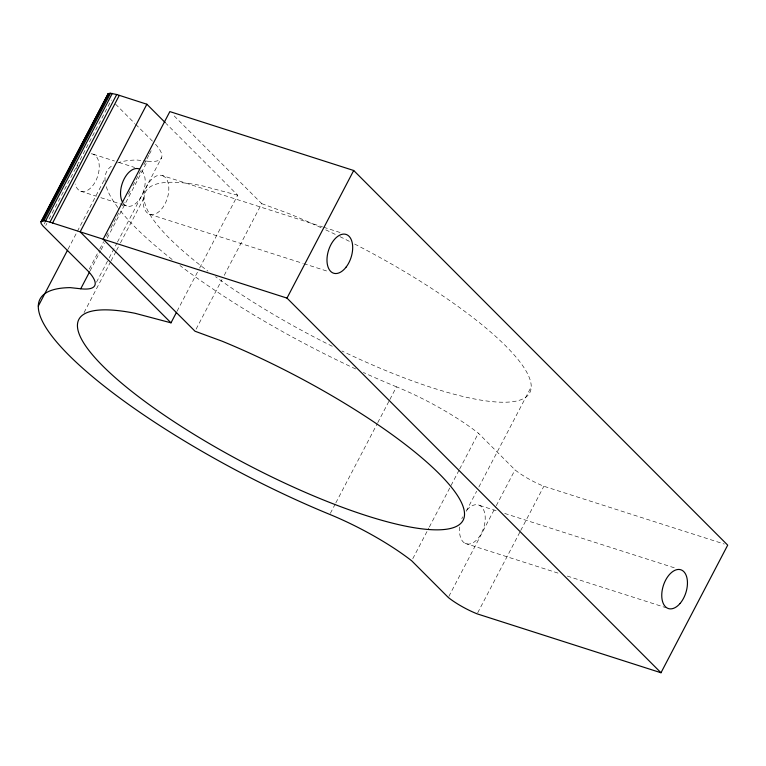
<?xml version="1.0" encoding="UTF-8"?>
<svg xmlns="http://www.w3.org/2000/svg" width="766" height="766" viewBox="0 0 766 766"><rect width="100%" height="100%" fill="white"/><g stroke="black" fill="none" stroke-linecap="round" stroke-linejoin="round"><path stroke-width="0.57" stroke-dasharray="3.83 2.87" d="M44.198 224.007L45.299 221.901M45.768 225.482L46.87 223.375M49.072 219.153L111.376 99.982M68.069 249.151L105.009 178.497M89.306 269.096L99.226 250.118M99.781 249.065L103.64 241.683M106.397 236.407L108.6 232.184M110.811 227.971L116.317 217.429M116.872 216.366L119.63 211.1M122.388 205.824L125.145 200.548M128.449 194.219L130.105 191.06M132.863 185.784L138.378 175.242M138.924 174.188L141.126 169.966M143.884 164.7L148.853 155.201M149.399 154.148L152.156 148.872M90.11 270.858L100.585 250.817M101.141 249.764L104.444 243.435M107.202 238.159L147.445 161.176A77.002 17.972 27.6 0 0 154.914 143.606M96.497 282.194L108.628 258.994M109.174 257.941L116.901 243.176M117.447 242.123L161.549 157.758M84.049 312.576L110.515 261.953M111.06 260.9L116.02 251.411M116.576 250.358L119.879 244.028M120.434 242.975L144.142 197.628M177.061 311.235L199.112 269.048M199.667 267.995L237.709 195.225L166.212 123.613M196.115 329.121L222.025 279.552M224.237 275.339L261.723 203.622L172.379 114.124M330.338 513.373L335.307 503.884M335.853 502.831L377.207 423.732M377.753 422.679L389.329 400.532M389.884 399.479L396.501 386.83A95.673 22.338 27.6 0 1 478.396 433.202L515.011 469.874A31.99 7.468 27.6 0 0 543.86 486.247L724.291 544.052M412.788 558.692L428.778 528.109M429.324 527.056L459.093 470.104M459.648 469.051L478.396 433.202M466.168 511.305L476.644 491.265M478.855 487.052L531.231 386.859M448.847 596.427L495.717 506.786M496.263 505.732L515.011 469.874M477.697 612.8L520.152 531.594M520.698 530.541L543.86 486.247M147.445 161.176L136.913 160.017A260.622 60.84 27.6 0 0 117.571 162.947M237.709 195.225L201.688 185.669A216.788 50.613 27.6 0 0 207.969 271.145M162.516 175.625A20.376 11.816 -72.2 0 1 162.296 208.161A20.376 11.816 -72.2 0 1 143.127 200.96A20.376 11.816 -72.2 0 1 162.516 175.625L322.534 226.889M323.664 227.253L340.688 232.701M93.184 154.186L114.479 161.013M118.96 162.449L134.663 167.476M80.641 191.203L96.334 196.23M100.815 197.666L122.11 204.493M123.24 204.848L126.601 205.93M149.447 214.212L302.647 263.293M303.786 263.657L328.748 271.652M479.707 505.445L496.751 510.903M504.708 513.45L676.254 568.42M465.029 543.314L560.463 573.887M567.28 576.07L666.123 607.735M261.723 203.622L288.763 213.57A216.788 50.613 27.6 0 1 321.327 227.799M115.561 104.176L134.816 123.47M135.659 124.312L152.405 141.088M466.906 510.079A20.376 11.816 -72.2 0 1 484.888 514.043A20.376 11.816 -72.2 0 1 472.632 542.97A20.376 11.816 -72.2 0 1 459.744 526.989M461.821 518.802A20.376 11.816 -72.2 0 1 462.645 516.858M354.658 244.048A216.788 50.613 27.6 0 1 531.125 388.324A216.788 50.613 27.6 0 1 341.942 350.991M332.291 346.28A216.788 50.613 27.6 0 1 215.495 276.698M325.741 229.848A216.788 50.613 27.6 0 1 335.623 234.559M339.941 236.656A216.788 50.613 27.6 0 1 350.445 241.893M396.501 386.83A260.622 60.84 27.6 0 1 363.352 372.477M355.74 368.982A260.622 60.84 27.6 0 1 179.972 265.534M172.13 259.502A260.622 60.84 27.6 0 1 118.529 208.4M117.849 207.509A260.622 60.84 27.6 0 1 106.263 186.598M105.143 181.36A260.622 60.84 27.6 0 1 113.311 164.92M141.672 170.579A19.543 11.337 -72.2 0 1 141.499 196.067A19.543 11.337 -72.2 0 1 124.063 204.263M91.24 153.774A19.543 11.337 -72.2 0 1 95.444 181.523A19.543 11.337 -72.2 0 1 75.192 183.974M76.294 168.702A19.543 11.337 -72.2 0 1 79.243 162.344"/><path stroke-width="1.15" d="M165.379 122.771L146.871 104.233L116.719 94.515L110.543 93.251L108.198 93.644L40.933 221.805L41.153 223.595L43.097 226.123L88.205 271.212A77.002 17.972 27.6 0 1 80.736 288.782L70.204 287.623A260.622 60.84 27.6 0 0 85.495 370.658A260.622 60.84 27.6 0 0 329.792 514.426A95.673 22.338 27.6 0 1 411.687 560.798L448.301 597.48A31.99 7.468 27.6 0 0 477.141 613.853L660.991 672.749L727.7 545.143L353.7 170.492L169.851 111.597L103.142 239.203L195.014 331.228L222.054 341.176A216.788 50.613 27.6 0 1 463.679 518.994A216.788 50.613 27.6 0 1 188.082 430.703A216.788 50.613 27.6 0 1 134.979 313.275L171 322.831L176.515 312.289M107.537 94.994L107.642 94.199M41.374 221.537L108.198 93.644M40.933 221.805L42.456 220.924L109.165 93.318M42.456 220.924L43.834 220.857L110.543 93.251M43.834 220.857L45.577 221.029L112.286 93.423M45.577 221.029L50.001 222.121L116.719 94.515M50.001 222.121L52.586 223.002L119.295 95.396M38.3 306.103L67.523 250.204M146.871 104.233L80.162 231.839L171 322.831M80.736 288.782L89.555 271.911M660.991 672.749L286.991 298.098L353.7 170.492M52.586 223.002L286.991 298.098M122.129 201.458A19.543 11.337 -72.2 0 1 124.236 178.775A19.543 11.337 -72.2 0 1 139.144 168.913M680.064 603.464A20.376 11.816 -72.2 0 0 681.941 570.239A20.376 11.816 -72.2 0 0 661.795 593.803A20.376 11.816 -72.2 0 0 680.064 603.464M346.146 267.066A20.376 11.816 -72.2 0 0 346.366 234.52A20.376 11.816 -72.2 0 0 326.977 259.856A20.376 11.816 -72.2 0 0 346.146 267.066"/></g></svg>
